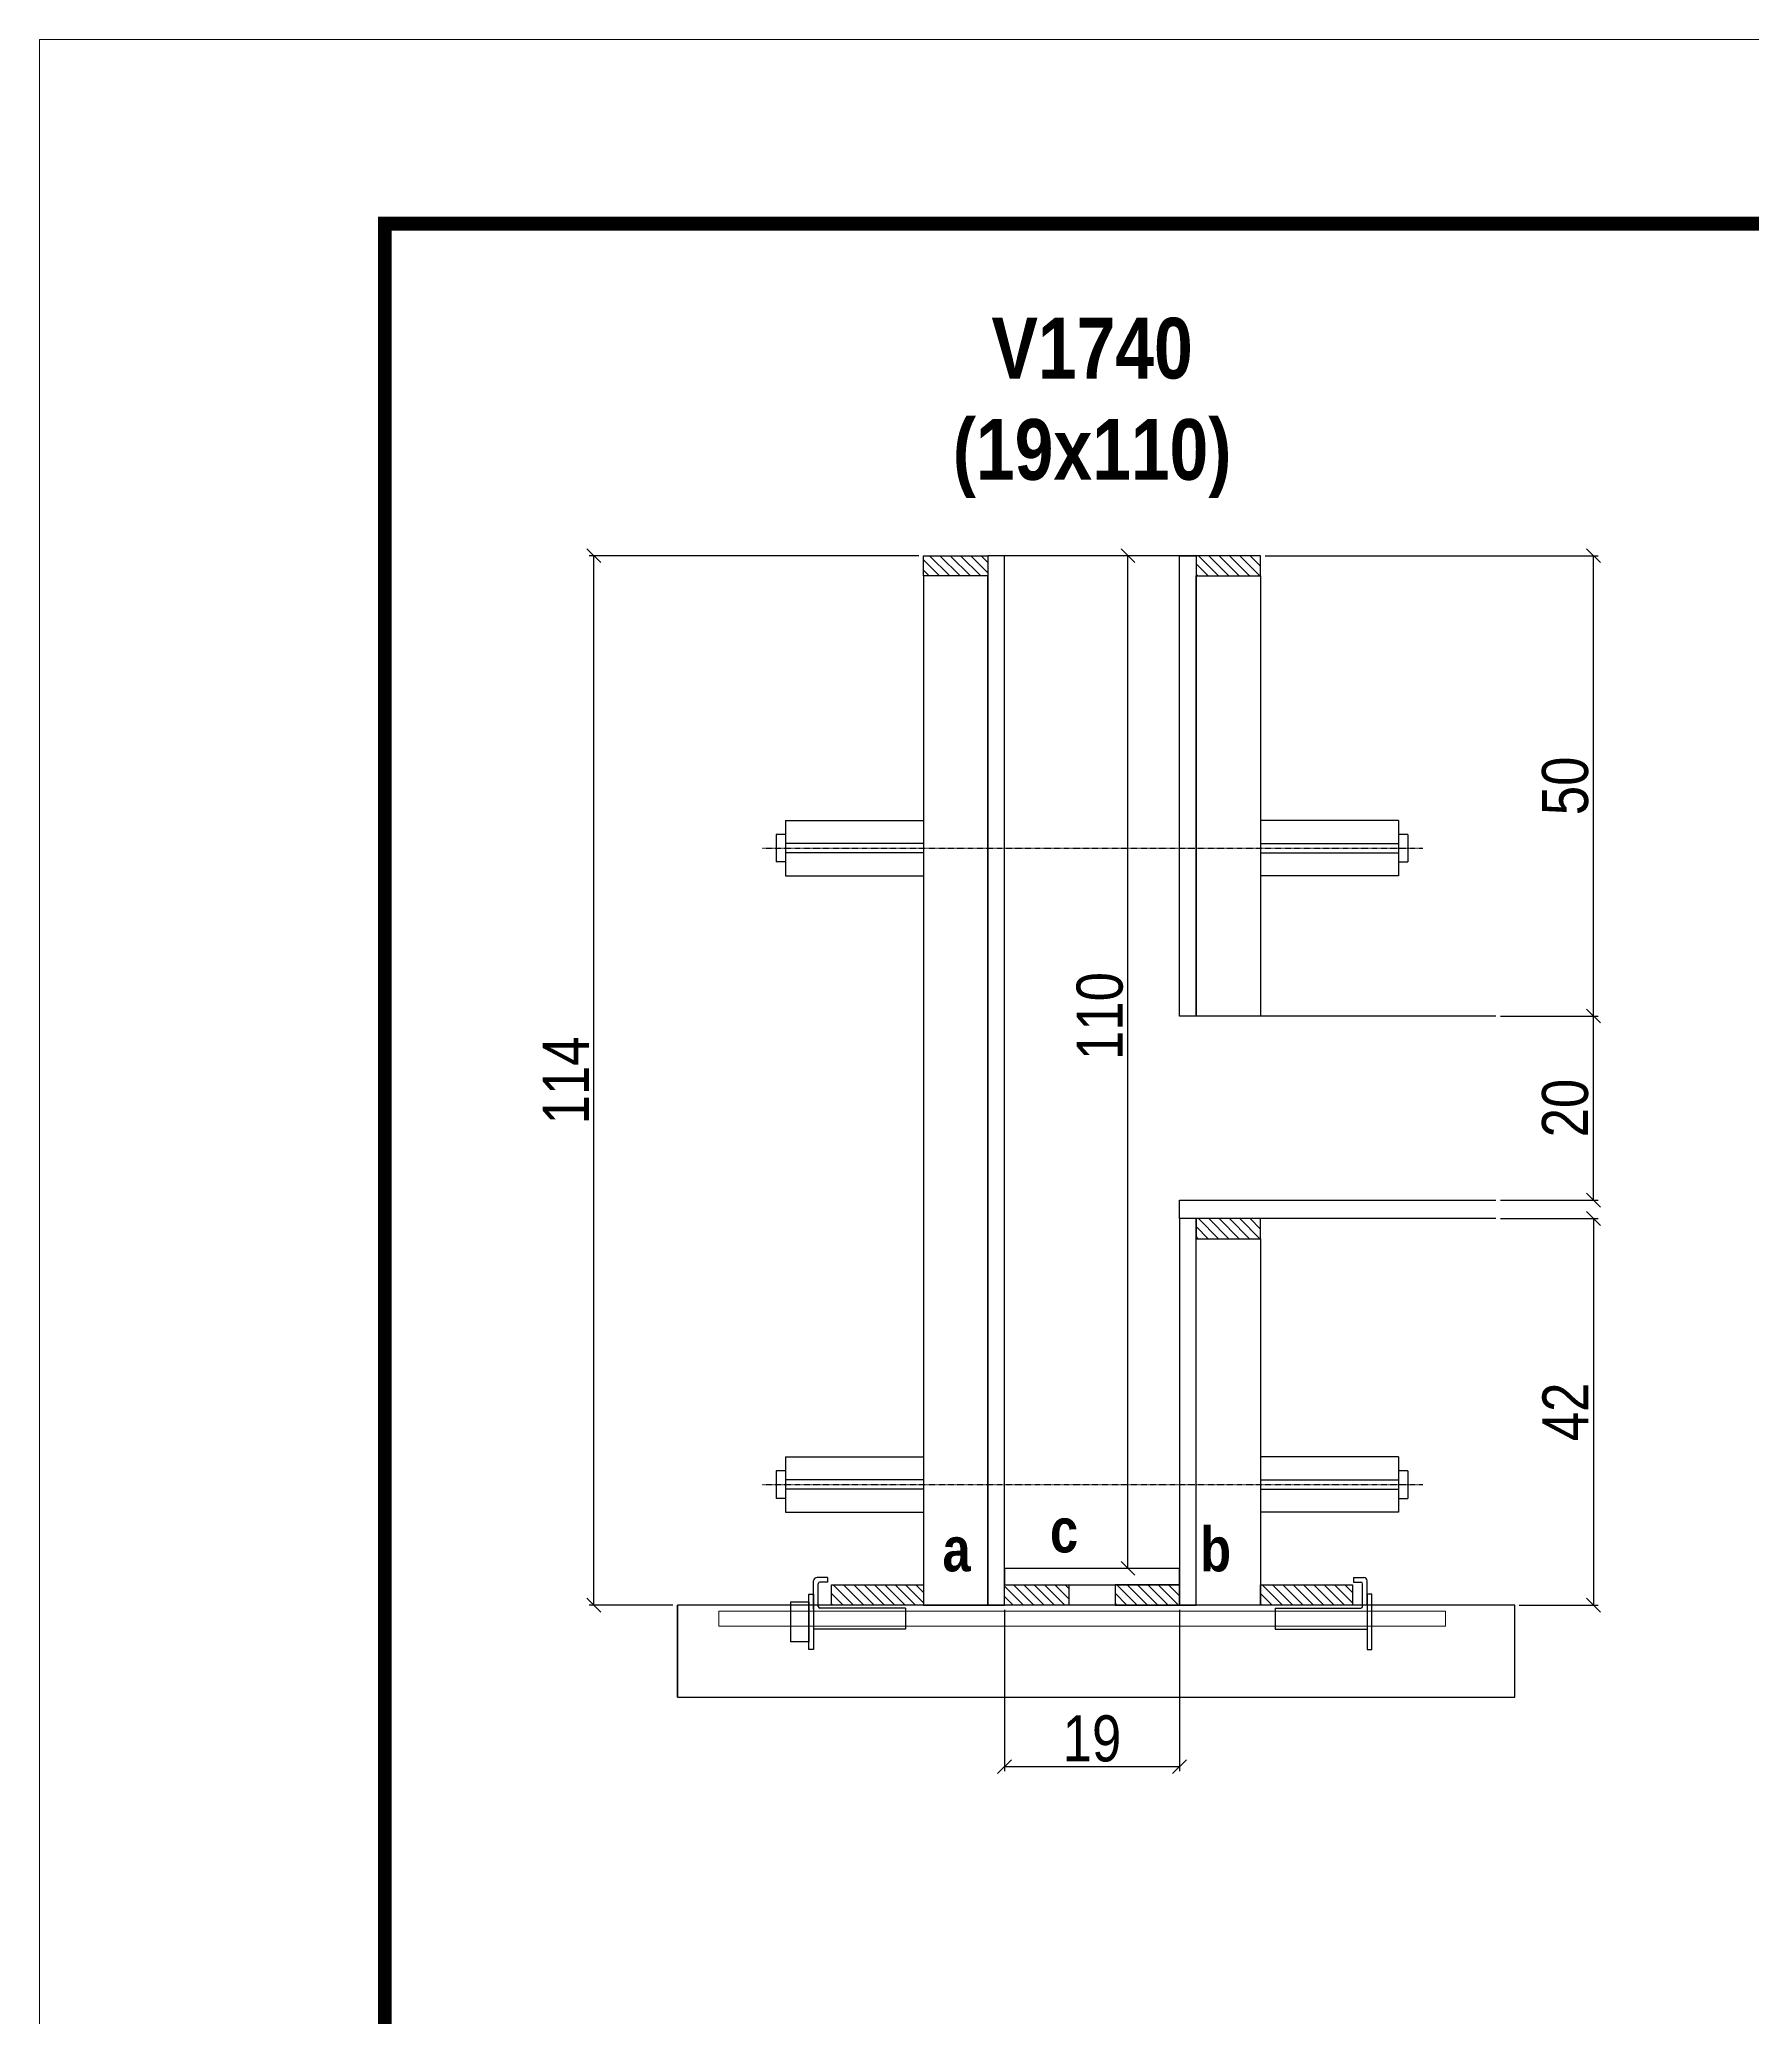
# Model space of a CAD drawing. Extents: x 3309 to 10008, y -2522 to 14608.
# Drawn here: x 6492.9 to 6864.7, y 7286.9 to 7716.4 of the extents above; entities that cross this region are included whole.
import ezdxf

# ---------------------------------------------------------------- set-up
doc = ezdxf.new("R2010")
doc.units = 0
doc.linetypes.add('DASHED', pattern=[0.75, 0.5, -0.25])
doc.linetypes.add('HIDDEN', pattern=[0.375, 0.25, -0.125])
for name, color, linetype in [('barrote', 251, 'Continuous'), ('COTA', 241, 'Continuous'), ('detalhes', 4, 'Continuous'), ('NOMENCLATURA', 7, 'Continuous'), ('Painéis', 200, 'Continuous'), ('presilha', 1, 'Continuous'), ('SARR_2.2x10', 60, 'Continuous'), ('SARR_2.2x7', 40, 'Continuous'), ('SARR_3.5x7', 81, 'Continuous'), ('TENSOR', 3, 'Continuous')]:
    doc.layers.add(name, color=color, linetype=linetype)
for name, color, linetype, lineweight in [('CONCRETO', 251, 'Continuous', 25), ('Folhas', 255, 'Continuous', 9), ('SARRAFO DE PRESSAO', 251, 'DASHED', 9), ('SCO-___-LAJ', 2, 'Continuous', 0)]:
    doc.layers.add(name, color=color, linetype=linetype, lineweight=lineweight)
doc.styles.add('COTA TECNICA 2X', font='techl___.ttf', dxfattribs={"height": 10})
doc.styles.add('TECNICA', font='techb___.ttf', dxfattribs={"height": 10})
doc.dimstyles.new('SECAO', dxfattribs={"dimscale": 0.333333, "dimtxt": 5, "dimasz": 9, "dimexe": 3, "dimexo": 3, "dimgap": 3, "dimtad": 1, "dimdec": 1, "dimlfac": 0.5, "dimzin": 12, "dimdsep": 46, "dimtxsty": 'COTA TECNICA 2X', "dimblk1": 'OBLIQUE', "dimblk2": 'OBLIQUE', "dimsah": 1, "dimcen": 0.9, "dimclrd": 4, "dimclre": 4, "dimclrt": 240, "dimadec": 1, "dimazin": 3, "dimtfac": 1, "dimtdec": 1, "dimtmove": 0, "dimatfit": 3, "dimfxl": 1, "dimtolj": 1, "dimtzin": 12, "dimarcsym": 0})
pattern_1 = [(135, (39937.9977, -116135.9094), (-1.122532015, -1.122532015), [])]
pattern_2 = [(135, (39852.3977, -115912.3094), (-1.122532015, -1.122532015), [])]

# ---------------------------------------------------------------- blocks, each defined once
blk = doc.blocks.new('9999999999')
at = {"layer": 'Folhas'}
blk.add_lwpolyline([(98138.98, 34190.21), (99623.98, 34190.21), (99623.98, 35240.21), (98138.98, 35240.21)], close=True, dxfattribs=at)
at = {"layer": 'Folhas', "color": 30, "const_width": 3}
blk.add_lwpolyline([(98213.98, 34230.21), (99583.98, 34230.21), (99583.98, 35200.21), (98213.98, 35200.21)], close=True, dxfattribs=at)
blk = doc.blocks.new('_Oblique')
at = {"color": 0, "linetype": 'ByBlock', "lineweight": -2}
blk.add_line((-0.5, -0.5), (0.5, 0.5), dxfattribs=at)
blk = doc.blocks.new('*D3430')
at = {"layer": 'COTA', "color": 4, "lineweight": -2, "transparency": 16777216}
for p, q in [((6702.46, 7375.26), (6702.46, 7340.17)), ((6740.46, 7375.26), (6740.46, 7340.17)), ((6740.46, 7341.17), (6702.46, 7341.17))]:
    blk.add_line(p, q, dxfattribs=at)
at = {"layer": 'Defpoints', "color": 0, "transparency": 16777216}
for p in [(6702.46, 7376.26), (6740.46, 7376.26), (6702.46, 7341.17)]:
    blk.add_point(p, dxfattribs=at)
at = {"layer": 'COTA', "color": 4, "lineweight": -2, "transparency": 16777216, "xscale": 3, "yscale": 3, "zscale": 3, "rotation": 180}
blk.add_blockref('_Oblique', (6702.46, 7341.17), dxfattribs=at)
at = {"layer": 'COTA', "color": 4, "lineweight": -2, "transparency": 16777216, "xscale": 3, "yscale": 3, "zscale": 3}
blk.add_blockref('_Oblique', (6740.46, 7341.17), dxfattribs=at)
at = {"layer": 'COTA', "color": 240, "transparency": 16777216, "insert": (6721.46, 7347.26), "char_height": 10, "attachment_point": 5, "style": 'COTA TECNICA 2X'}
blk.add_mtext('\\A1;19', dxfattribs=at)
blk = doc.blocks.new('PRESILHA METÁLICA 1')
at = {"layer": 'presilha'}
for p, q in [((7.5, 10.64), (7.5, 19.86)), ((12, 21), (8.64, 21)), ((12, 19.5), (9.57, 19.5)), ((12, 21), (12, 19.5)), ((0, 13), (6, 13)), ((0, 13), (0, 0)), ((6, 15.5), (7.5, 15.5)), ((6, -2.5), (6, 15.5)), ((6, 13), (6, 0)), ((7.5, 15.5), (7.5, -2.5)), ((9, 11.57), (9, 18.93)), ((37.5, 11), (9.57, 11)), ((37.5, 11), (37.5, 4.1)), ((6, 0), (0, 0)), ((37.5, 4.1), (7.5, 4.1)), ((7.5, -2.5), (6, -2.5))]:
    blk.add_line(p, q, dxfattribs=at)
for centre, radius, start, end in [((8.64, 19.86), 1.14, 90, 180), ((9.57, 18.93), 0.57, 90, 180), ((9.57, 11.57), 0.57, 180, 270)]:
    blk.add_arc(centre, radius, start, end, dxfattribs=at)
blk = doc.blocks.new('PRESILHA METÁLICA 2')
at = {"layer": 'presilha'}
for p, q in [((-5.25, 23.5), (-5.25, 22)), ((-5.25, 23.5), (-1.89, 23.5)), ((-5.25, 22), (-2.82, 22)), ((-2.25, 14.07), (-2.25, 21.43)), ((-0.75, 14.64), (-0.75, 22.36)), ((-30.75, 13.5), (-30.75, 6.6)), ((-30.75, 13.5), (-2.82, 13.5)), ((0.75, 18), (-0.75, 18)), ((-0.75, 18), (-0.75, 0)), ((0.75, 0), (0.75, 18)), ((-30.75, 6.6), (-0.75, 6.6)), ((-0.75, 0), (0.75, 0))]:
    blk.add_line(p, q, dxfattribs=at)
for centre, radius, start, end in [((-2.82, 21.43), 0.57, 0, 90), ((-1.89, 22.36), 1.14, 0, 90), ((-2.82, 14.07), 0.57, 270, 0)]:
    blk.add_arc(centre, radius, start, end, dxfattribs=at)
blk = doc.blocks.new('*D3431')
at = {"layer": 'COTA', "color": 4, "lineweight": -2, "transparency": 16777216}
for p, q in [((6810.16, 7460.26), (6831.38, 7460.26)), ((6830.38, 7460.26), (6830.38, 7376.26)), ((6814.27, 7376.26), (6831.38, 7376.26))]:
    blk.add_line(p, q, dxfattribs=at)
at = {"layer": 'Defpoints', "color": 0, "transparency": 16777216}
for p in [(6809.16, 7460.26), (6813.27, 7376.26), (6830.38, 7376.26)]:
    blk.add_point(p, dxfattribs=at)
at = {"layer": 'COTA', "color": 4, "lineweight": -2, "transparency": 16777216, "xscale": 3, "yscale": 3, "zscale": 3}
for p, rotation in [((6830.38, 7460.26), 90), ((6830.38, 7376.26), 270)]:
    blk.add_blockref('_Oblique', p, dxfattribs=dict(at, rotation=rotation))
at = {"layer": 'COTA', "color": 240, "transparency": 16777216, "insert": (6824.3, 7418.26), "char_height": 10, "attachment_point": 5, "rotation": 90, "style": 'COTA TECNICA 2X'}
blk.add_mtext('\\A1;42', dxfattribs=at)
blk = doc.blocks.new('*D3432')
at = {"layer": 'COTA', "color": 4, "lineweight": -2, "transparency": 16777216}
for p, q in [((6739.46, 7604.26), (6728.28, 7604.26)), ((6729.28, 7384.26), (6729.28, 7604.26)), ((6739.46, 7384.26), (6728.28, 7384.26))]:
    blk.add_line(p, q, dxfattribs=at)
at = {"layer": 'Defpoints', "color": 0, "transparency": 16777216}
for p in [(6729.28, 7604.26), (6740.46, 7604.26), (6740.46, 7384.26)]:
    blk.add_point(p, dxfattribs=at)
at = {"layer": 'COTA', "color": 4, "lineweight": -2, "transparency": 16777216, "xscale": 3, "yscale": 3, "zscale": 3}
for p, rotation in [((6729.28, 7604.26), 90), ((6729.28, 7384.26), 270)]:
    blk.add_blockref('_Oblique', p, dxfattribs=dict(at, rotation=rotation))
at = {"layer": 'COTA', "color": 240, "transparency": 16777216, "insert": (6723.18, 7504.26), "char_height": 10, "attachment_point": 5, "rotation": 90, "style": 'COTA TECNICA 2X'}
blk.add_mtext('\\A1;110', dxfattribs=at)
blk = doc.blocks.new('*D3433')
at = {"layer": 'COTA', "color": 4, "lineweight": -2, "transparency": 16777216}
for p, q in [((6810.16, 7504.26), (6831.38, 7504.26)), ((6830.38, 7464.26), (6830.38, 7504.26)), ((6810.16, 7464.26), (6831.38, 7464.26))]:
    blk.add_line(p, q, dxfattribs=at)
at = {"layer": 'Defpoints', "color": 0, "transparency": 16777216}
for p in [(6809.16, 7504.26), (6830.38, 7504.26), (6809.16, 7464.26)]:
    blk.add_point(p, dxfattribs=at)
at = {"layer": 'COTA', "color": 4, "lineweight": -2, "transparency": 16777216, "xscale": 3, "yscale": 3, "zscale": 3}
for p, rotation in [((6830.38, 7504.26), 90), ((6830.38, 7464.26), 270)]:
    blk.add_blockref('_Oblique', p, dxfattribs=dict(at, rotation=rotation))
at = {"layer": 'COTA', "color": 240, "transparency": 16777216, "insert": (6824.27, 7484.26), "char_height": 10, "attachment_point": 5, "rotation": 90, "style": 'COTA TECNICA 2X'}
blk.add_mtext('\\A1;20', dxfattribs=at)
blk = doc.blocks.new('*D3439')
at = {"layer": 'COTA', "color": 4, "lineweight": -2, "transparency": 16777216}
for p, q in [((6759.06, 7604.26), (6831.38, 7604.26)), ((6830.38, 7504.26), (6830.38, 7604.26)), ((6810.16, 7504.26), (6831.38, 7504.26))]:
    blk.add_line(p, q, dxfattribs=at)
at = {"layer": 'Defpoints', "color": 0, "transparency": 16777216}
for p in [(6758.06, 7604.26), (6830.38, 7604.26), (6809.16, 7504.26)]:
    blk.add_point(p, dxfattribs=at)
at = {"layer": 'COTA', "color": 4, "lineweight": -2, "transparency": 16777216, "xscale": 3, "yscale": 3, "zscale": 3}
for p, rotation in [((6830.38, 7604.26), 90), ((6830.38, 7504.26), 270)]:
    blk.add_blockref('_Oblique', p, dxfattribs=dict(at, rotation=rotation))
at = {"layer": 'COTA', "color": 240, "transparency": 16777216, "insert": (6824.27, 7554.26), "char_height": 10, "attachment_point": 5, "rotation": 90, "style": 'COTA TECNICA 2X'}
blk.add_mtext('\\A1;50', dxfattribs=at)
blk = doc.blocks.new('*D3440')
at = {"layer": 'COTA', "color": 4, "lineweight": -2, "transparency": 16777216}
for p, q in [((6683.86, 7604.26), (6612.26, 7604.26)), ((6613.26, 7376.26), (6613.26, 7604.26)), ((6630.4, 7376.26), (6612.26, 7376.26))]:
    blk.add_line(p, q, dxfattribs=at)
at = {"layer": 'Defpoints', "color": 0, "transparency": 16777216}
for p in [(6613.26, 7604.26), (6684.86, 7604.26), (6631.4, 7376.26)]:
    blk.add_point(p, dxfattribs=at)
at = {"layer": 'COTA', "color": 4, "lineweight": -2, "transparency": 16777216, "xscale": 3, "yscale": 3, "zscale": 3}
for p, rotation in [((6613.26, 7604.26), 90), ((6613.26, 7376.26), 270)]:
    blk.add_blockref('_Oblique', p, dxfattribs=dict(at, rotation=rotation))
at = {"layer": 'COTA', "color": 240, "transparency": 16777216, "insert": (6607.18, 7490.26), "char_height": 10, "attachment_point": 5, "rotation": 90, "style": 'COTA TECNICA 2X'}
blk.add_mtext('\\A1;114', dxfattribs=at)

msp = doc.modelspace()

# ---------------------------------------------------------------- hatches: boundary and pattern name
at = {"layer": 'SARR_2.2x10'}
h = msp.add_hatch(dxfattribs=at)
h.set_pattern_fill('ANSI31', color=256, scale=0.5, angle=90)
h.set_pattern_definition([(135, (39858.3977, -116135.9094), (-1.122532015, -1.122532015), [])])
h.paths.add_polyline_path([(6664.86, 7380.66), (6664.86, 7376.26), (6684.86, 7376.26), (6684.86, 7380.66)])
h = msp.add_hatch(dxfattribs=at)
h.set_pattern_fill('ANSI31', color=256, scale=0.5, angle=90)
h.set_pattern_definition([(135, (39951.5977, -116135.9094), (-1.122532015, -1.122532015), [])])
h.paths.add_polyline_path([(6758.06, 7380.66), (6758.06, 7376.26), (6778.06, 7376.26), (6778.06, 7380.66)])
at = {"layer": 'SARR_2.2x7'}
h = msp.add_hatch(dxfattribs=at)
h.set_pattern_fill('ANSI31', color=256, scale=0.5, angle=90)
h.set_pattern_definition(pattern_2)
h.paths.add_polyline_path([(6698.86, 7604.26), (6698.86, 7599.86), (6684.86, 7599.86), (6684.86, 7604.26)])
h = msp.add_hatch(dxfattribs=at)
h.set_pattern_fill('ANSI31', color=256, scale=0.5, angle=90)
h.set_pattern_definition(pattern_2)
h.paths.add_polyline_path([(6744.06, 7604.26), (6744.06, 7599.86), (6758.06, 7599.86), (6758.06, 7604.26)])
h = msp.add_hatch(dxfattribs=at)
h.set_pattern_fill('ANSI31', color=256, scale=0.5, angle=90)
h.set_pattern_definition([(135, (39852.3977, -116056.3094), (-1.122532015, -1.122532015), [])])
h.paths.add_polyline_path([(6744.06, 7460.26), (6744.06, 7455.86), (6758.06, 7455.86), (6758.06, 7460.26)])
h = msp.add_hatch(dxfattribs=at)
h.set_pattern_fill('ANSI31', color=256, scale=0.5, angle=90)
h.set_pattern_definition(pattern_1)
h.paths.add_polyline_path([(6716.46, 7376.26), (6716.46, 7380.66), (6702.46, 7380.66), (6702.46, 7376.26)])
h = msp.add_hatch(dxfattribs=at)
h.set_pattern_fill('ANSI31', color=256, scale=0.5, angle=90)
h.set_pattern_definition(pattern_1)
h.paths.add_polyline_path([(6726.46, 7380.66), (6726.46, 7376.26), (6740.46, 7376.26), (6740.46, 7380.66)])

# ---------------------------------------------------------------- linework, layer by layer
at = {"ltscale": 3}
for p, q in [((6654.86, 7546.73), (6654.86, 7534.73)), ((6654.86, 7546.73), (6684.86, 7546.73)), ((6788.06, 7546.73), (6758.06, 7546.73)), ((6788.06, 7546.73), (6788.06, 7534.73)), ((6652.86, 7543.73), (6652.86, 7537.73)), ((6654.86, 7543.73), (6652.86, 7543.73)), ((6790.06, 7543.73), (6788.06, 7543.73)), ((6790.06, 7543.73), (6790.06, 7537.73)), ((6654.86, 7537.73), (6652.86, 7537.73)), ((6684.86, 7541.73), (6654.86, 7541.73)), ((6684.86, 7539.73), (6654.86, 7539.73)), ((6758.06, 7541.73), (6788.06, 7541.73)), ((6758.06, 7539.73), (6788.06, 7539.73)), ((6788.06, 7537.73), (6790.06, 7537.73)), ((6654.86, 7534.73), (6684.86, 7534.73)), ((6788.06, 7534.73), (6758.06, 7534.73)), ((6652.86, 7405.47), (6652.86, 7399.47)), ((6654.86, 7405.47), (6652.86, 7405.47)), ((6654.86, 7408.47), (6654.86, 7396.47)), ((6654.86, 7408.47), (6684.86, 7408.47)), ((6788.06, 7408.47), (6758.06, 7408.47)), ((6788.06, 7408.47), (6788.06, 7396.47)), ((6790.06, 7405.47), (6788.06, 7405.47)), ((6790.06, 7405.47), (6790.06, 7399.47)), ((6684.86, 7403.47), (6654.86, 7403.47)), ((6684.86, 7401.47), (6654.86, 7401.47)), ((6758.06, 7403.47), (6788.06, 7403.47)), ((6758.06, 7401.47), (6788.06, 7401.47)), ((6654.86, 7399.47), (6652.86, 7399.47)), ((6654.86, 7396.47), (6684.86, 7396.47)), ((6788.06, 7396.47), (6758.06, 7396.47)), ((6788.06, 7399.47), (6790.06, 7399.47))]:
    msp.add_line(p, q, dxfattribs=at)
at = {"layer": 'barrote'}
msp.add_lwpolyline([(6631.4, 7356.26), (6813.32, 7356.26), (6813.32, 7376.26), (6631.4, 7376.26)], close=True, dxfattribs=at)
at = {"layer": 'CONCRETO', "linetype": 'Continuous'}
for p, q in [((6744.06, 7604.26), (6702.46, 7604.26)), ((6809.16, 7504.26), (6740.46, 7504.26))]:
    msp.add_line(p, q, dxfattribs=at)
at = {"layer": 'detalhes', "color": 250}
msp.add_line((6631.4, 7356.26), (6631.4, 7376.26), dxfattribs=at)
at = {"layer": 'Painéis', "linetype": 'Continuous'}
for points in [[(6698.86, 7376.26), (6702.46, 7376.26), (6702.46, 7604.26), (6698.86, 7604.26)], [(6744.06, 7504.26), (6740.46, 7504.26), (6740.46, 7604.26), (6744.06, 7604.26)], [(6744.06, 7376.26), (6744.06, 7460.26), (6740.46, 7460.26), (6740.46, 7376.26)], [(6740.46, 7384.26), (6702.46, 7384.26), (6702.46, 7380.66), (6740.46, 7380.66)]]:
    msp.add_lwpolyline(points, close=True, dxfattribs=at)
at = {"layer": 'Painéis', "linetype": 'Continuous', "elevation": 0}
msp.add_lwpolyline([(6809.16, 7460.26), (6740.46, 7460.26), (6740.46, 7464.26), (6809.16, 7464.26)], dxfattribs=at)
at = {"layer": 'SARR_2.2x10'}
for points in [[(6664.86, 7380.66), (6684.86, 7380.66), (6684.86, 7376.26), (6664.86, 7376.26)], [(6758.06, 7380.66), (6778.06, 7380.66), (6778.06, 7376.26), (6758.06, 7376.26)]]:
    msp.add_lwpolyline(points, close=True, dxfattribs=at)
at = {"layer": 'SARR_2.2x7', "elevation": 0}
for points in [[(6684.86, 7604.26), (6698.86, 7604.26), (6698.86, 7599.86), (6684.86, 7599.86)], [(6758.06, 7604.26), (6744.06, 7604.26), (6744.06, 7599.86), (6758.06, 7599.86)], [(6758.06, 7460.26), (6744.06, 7460.26), (6744.06, 7455.86), (6758.06, 7455.86)]]:
    msp.add_lwpolyline(points, close=True, dxfattribs=at)
at = {"layer": 'SARR_2.2x7'}
for points in [[(6702.46, 7380.66), (6716.46, 7380.66), (6716.46, 7376.26), (6702.46, 7376.26)], [(6740.46, 7380.66), (6726.46, 7380.66), (6726.46, 7376.26), (6740.46, 7376.26)]]:
    msp.add_lwpolyline(points, close=True, dxfattribs=at)
at = {"layer": 'SARR_3.5x7'}
for points in [[(6698.86, 7599.86), (6684.86, 7599.86), (6684.86, 7376.26), (6698.86, 7376.26)], [(6744.06, 7599.86), (6758.06, 7599.86), (6758.06, 7504.26), (6744.06, 7504.26)], [(6744.06, 7455.86), (6758.06, 7455.86), (6758.06, 7376.26), (6744.06, 7376.26)]]:
    msp.add_lwpolyline(points, close=True, dxfattribs=at)
at = {"layer": 'SCO-___-LAJ', "color": 1}
msp.add_lwpolyline([(6640.41, 7374.93), (6798.24, 7374.93), (6798.24, 7371.73), (6640.41, 7371.73)], close=True, dxfattribs=at)
at = {"layer": 'TENSOR', "linetype": 'HIDDEN', "ltscale": 0.5}
for p, q in [((6649.86, 7540.73), (6793.36, 7540.73)), ((6649.86, 7402.47), (6793.36, 7402.47))]:
    msp.add_line(p, q, dxfattribs=at)

# ---------------------------------------------------------------- block references
at = {"layer": 'presilha', "xscale": 0.6666666666666666, "yscale": 0.6666666666666666, "zscale": 0.6666666666666666}
for name, p in [('PRESILHA METÁLICA 1', (6655.99, 7368.29)), ('PRESILHA METÁLICA 2', (6781.74, 7366.63))]:
    msp.add_blockref(name, p, dxfattribs=at)
at = {"layer": 'SARRAFO DE PRESSAO', "color": 6, "linetype": 'ByBlock'}
msp.add_blockref('9999999999', (-91646.11, -27523.8), dxfattribs=at)

# ---------------------------------------------------------------- texts
at = {"layer": 'detalhes', "style": 'TECNICA'}
for s, p in [('c', (6712.33, 7387.73)), ('b', (6744.96, 7383.61)), ('a', (6688.99, 7383.62))]:
    msp.add_text(s, height=9.6, dxfattribs=at).set_placement(p)
at = {"layer": 'NOMENCLATURA', "insert": (6721.49, 7655.96), "char_height": 13.2, "attachment_point": 2, "style": 'TECNICA'}
msp.add_mtext_dynamic_manual_height_columns('V1740\\P(19x110)', width=300.2766, gutter_width=1, heights=[0], dxfattribs=at)

# ---------------------------------------------------------------- dimensions: what is measured, and where the dimension line sits
at = {"layer": 'COTA'}
for base, p1, p2, picture, middle in [((6613.26, 7604.26), (6631.4, 7376.26), (6684.86, 7604.26), '*D3440', (6607.18, 7490.26)), ((6830.38, 7604.26), (6809.16, 7504.26), (6758.06, 7604.26), '*D3439', (6824.27, 7554.26)), ((6830.38, 7504.26), (6809.16, 7464.26), (6809.16, 7504.26), '*D3433', (6824.27, 7484.26)), ((6830.38, 7376.26, 0), (6809.16, 7460.26), (6813.27, 7376.26, 0), '*D3431', (6824.3, 7418.26, 0))]:
    dim = msp.add_linear_dim(base=base, p1=p1, p2=p2, angle=90, dimstyle='SECAO', dxfattribs=at)
    dim.commit()
    dim.dimension.update_dxf_attribs({"geometry": picture, "text_midpoint": middle})
for base, p1, p2, angle, picture, middle in [((6729.28, 7604.26), (6740.46, 7384.26), (6740.46, 7604.26), 90, '*D3432', (6729.28, 7504.26)), ((6702.46, 7341.17), (6740.46, 7376.26), (6702.46, 7376.26), 180, '*D3430', (6721.46, 7341.17))]:
    dim = msp.add_linear_dim(base=base, p1=p1, p2=p2, angle=angle, dimstyle='SECAO', dxfattribs=at)
    dim.commit()
    dim.dimension.update_dxf_attribs({"geometry": picture, "text_midpoint": middle, "dimtype": 160})

doc.saveas('drawing.dxf')
